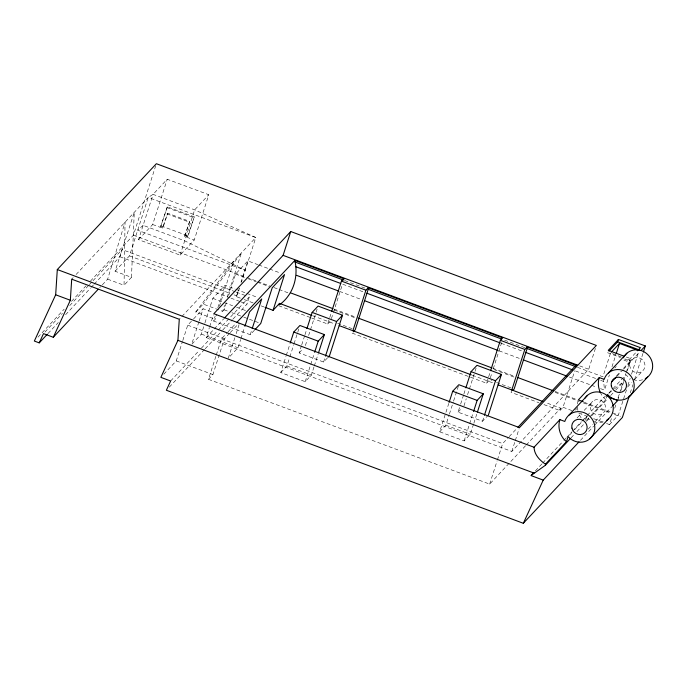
<?xml version="1.0" encoding="UTF-8"?>
<svg xmlns="http://www.w3.org/2000/svg" width="687" height="687" viewBox="0 0 687 687"><rect width="100%" height="100%" fill="white"/><g stroke="black" fill="none" stroke-linecap="round" stroke-linejoin="round"><path stroke-width="0.52" stroke-dasharray="3.44 2.58" d="M107.653 279.162L124.046 285.277L125.043 222.193L107.653 279.162L99.684 287.69M131.466 277.35L134.274 212.335L115.073 271.236L131.466 277.35L124.046 285.277M94.196 284.152L119.847 256.749L122.14 249.596L235.255 291.76M90.435 281.12L133.415 235.203L155.709 165.756M115.073 271.236L129.457 255.873L148.22 197.427L153.072 194.361L167.224 179.238L208.788 194.73L194.249 240.003L180.097 255.126L138.534 239.634L153.072 194.361L194.636 209.853L255.796 237.522L241.463 282.151M138.534 239.634L152.686 224.512L167.224 179.238M185.086 235.701L189.672 221.403L167.671 213.202L163.077 227.5L160.638 226.59L167.37 206.873L194.266 216.894L188.144 235.959L187.525 236.611L185.086 235.701L184.468 236.362L194.249 240.003M160.638 226.59L167.37 206.873M152.686 224.512L162.467 228.161L167.671 213.202M184.468 236.362L189.672 221.403M180.097 255.126L194.636 209.853L208.788 194.73M187.525 236.611L194.266 216.894M163.789 374.226L176.25 360.907L182.476 341.508M182.811 340.486L187.723 325.166L192.849 319.687M198.844 322.005L191.63 344.47L201.343 334.097L204.623 323.886M199.17 320.984L203.112 308.729L213.022 312.422M204.949 322.864L212.824 298.347L225.044 285.285L234.954 288.987M595.406 348.412L588.707 369.262L511.798 451.445L206.186 337.54L209.38 327.613M209.698 326.617L213.52 314.706M254.448 330.215L250.24 334.706L213.571 321.035L215.211 315.926M217.831 307.759L225.044 285.285M213.571 321.035L215.229 319.257L216.852 314.225M219.436 306.162L233.992 260.82L195.778 312.01L215.229 319.257M195.778 312.01L203.197 304.083L222.648 311.331L224.589 305.286M227.182 297.222L241.412 252.893L203.197 304.083M222.648 311.331L224.074 309.811L226.375 302.658M228.668 295.513L235.555 274.061L247.861 260.914L257.771 264.607M525.546 445.751L489.642 484.112L208.479 379.318L215.958 356.029M216.285 355.016L221.489 338.811L227.303 332.602M240.295 298.115L236.38 296.655L239.007 288.488M240.974 282.357L247.861 260.914M236.38 296.655L239.565 288.076M208.479 379.318L212.918 374.578L224.4 338.837L229.527 333.358M234.86 337.721L228.307 358.142L238.02 347.768L240.639 339.593M236.173 333.633L239.128 324.444M233.056 319.008L246.977 304.126L249.269 296.982L247.268 296.234M240.965 338.571L244.572 327.338M250.24 334.706L251.88 329.597M313.968 366.995L311.366 375.102L305.208 381.671L280.76 372.56L285.964 356.355M286.29 355.342L290.189 343.191M280.76 372.56L286.917 365.991L289.519 357.884M289.845 356.871L293.744 344.719M294.07 343.706L298.948 328.515M327.536 357.815L323.586 362.04L299.137 352.929L301.413 345.836M301.739 344.822L304.667 335.711M304.994 334.698L306.617 329.631M305.389 345.578L307.347 339.507M308.643 335.454L315.797 313.169M316.123 312.156L317.102 309.124M305.208 381.671L310.412 365.467M310.739 364.462L314.311 353.316M311.718 318.047L327.682 323.998L329.425 318.57M329.751 317.557L331.374 312.499M314.294 365.982L318.193 353.831M331.409 318.682L333.032 313.615M333.358 312.602L342.47 284.246M323.586 362.04L325.544 355.96M473.532 424.205L470.277 434.33L464.129 440.908L439.68 431.788L448.783 403.432M439.68 431.788L445.829 425.219L449.083 415.094M449.41 414.081L453.308 401.921M453.635 400.907L458.512 385.716M488.431 414.939L482.506 421.268L458.057 412.157L460.333 405.064M460.659 404.05L463.588 394.939M463.905 393.926L465.537 388.859M463.983 405.819L466.258 398.735M467.564 394.682L474.717 372.397M475.035 371.392L476.666 366.326M464.129 440.908L469.333 424.703M469.65 423.69L473.231 412.543M470.543 377.24L486.602 383.226L488.337 377.798M488.663 376.785L490.295 371.727M473.858 423.192L477.104 413.059M490.329 377.91L491.952 372.843M493.249 368.799L501.708 342.461M482.506 421.268L484.455 415.188M511.815 389.95L511.051 392.337L538.986 402.754M489.642 484.112L497.122 460.814M497.448 459.801L502.652 443.596L508.457 437.387M511.798 451.445L514.984 441.518M515.302 440.522L519.132 428.602M543.975 404.609L559.948 410.56L560.712 408.181L545.744 402.599M559.948 410.56L563.022 407.271L574.727 370.808M585.504 420.255L586.604 416.846A15.81 14.856 43.1 0 0 589.678 419.594M600.49 388.627L604.5 390.13L609.386 374.896M611.997 366.772L615.913 354.586M586.406 420.418L605.882 399.611L606.973 396.201M624.517 359.035L629.515 360.898L630.28 358.52L636.085 352.319M606.509 423.484L609.472 424.583L611.439 418.46M614.719 408.241L616.033 404.162M617.999 398.031L619.313 393.943M619.64 392.93L623.246 381.689M623.573 380.667L625.866 373.522M626.201 372.5L630.134 360.246L625.239 358.425M617.716 400.512L619.648 394.493M620.936 390.482L623.839 381.448L612.993 390.027M627.205 370.963L629.962 362.384L622.62 359.653M609.472 424.583L618.394 415.051L626.596 389.52M627.909 385.433L630.202 378.288M631.516 374.2L638.73 351.735M630.254 392.93L632.882 384.763M634.522 379.653L643.049 353.101M71.706 279.188L73.166 277.625M76.085 274.499L148.22 197.427L255.796 237.522L179.281 319.283M37.991 337.154L64.217 309.141M71.5 301.353L86.064 285.792M44.964 332.061L62.431 313.392M69.713 305.612L88.649 285.38M89.379 284.607L92.29 281.49M93.02 280.717L122.14 249.596M48.03 333.478L58.292 322.512M65.617 314.68L90.538 288.068M91.268 287.278L93.466 284.933M162.467 228.161L163.077 227.5M193.588 318.905L203.112 308.729M206.186 337.54L213.511 329.717M214.25 328.936L223.773 318.759M170.634 381.002L199.213 350.464M201.411 348.12L217.599 330.825M218.311 330.061L249.269 296.982M169.303 387.125L204.477 349.537M205.207 348.756L222.064 330.748M222.794 329.966L232.326 319.79M228.024 331.821L235.289 324.066M230.257 332.568L239.05 323.182M299.137 352.929L303.087 348.704M327.682 323.998L330.756 320.709M458.057 412.157L462.007 407.932M486.602 383.226L489.676 379.937L491.634 380.667M509.187 436.614L517.174 428.078M526.276 444.97L560.712 408.181M575.431 410.079L576.857 408.559M614.813 368L616.23 366.48M629.515 360.898L630.134 360.246M577.089 417.945L581.348 413.394M584.19 410.362L592.709 401.26M616.471 375.866L620.73 371.315M623.573 368.284L632.092 359.181M617.175 376.047L622.86 369.975M623.564 369.22L639.477 352.216M535.379 470.87L541.957 463.845M542.687 463.072L563.134 441.217M563.864 440.436L566.054 438.1M566.784 437.318L571.893 431.857M572.623 431.075L581.391 421.715M582.121 420.933L586.5 416.253M587.23 415.472L605.496 395.961M569.566 435.051L571.696 432.776M574.53 429.744L583.761 419.877M584.474 419.122L586.604 416.846M608.94 392.973L625.986 374.767A15.81 14.856 43.1 0 0 629.06 377.515M571.06 437.842L573.997 434.708M576.925 431.573L585.719 422.179M586.458 421.397L590.854 416.7M591.584 415.91L607.712 398.683M610.64 395.549L615.037 390.851M615.775 390.07L623.839 381.448M588.209 429.066L592.469 424.514M595.311 421.483L603.117 413.136A7.9 7.428 43.1 0 0 600.206 400.049A7.9 7.428 43.1 0 0 590.416 408.404A7.9 7.428 43.1 0 0 603.117 413.136M627.592 386.996L631.851 382.444M634.685 379.404L642.5 371.066A7.9 7.428 43.1 0 0 639.588 357.97A7.9 7.428 43.1 0 0 629.79 366.326A7.9 7.428 43.1 0 0 642.5 371.066M580.472 440.315L593.62 426.266M594.349 425.485L611.877 406.756M608.828 393.325L612.16 390.688M626.278 357.025L630.28 358.52M621.331 356.965L610.571 352.955L602.92 376.785L576.032 366.764M607.514 352.697L620.516 357.549M166.761 207.526L193.648 217.547M579.665 365.888L588.707 369.262M167.053 213.863L189.062 222.064M344.745 280.562L366.257 288.583M504.636 340.151L525.177 347.811M342.744 284.229L363.818 292.078M501.287 343.32L523.365 351.546M575.543 370.989L595.612 378.468M600.627 380.34L603.641 381.465L604.5 390.13M339.593 291.4L361.671 299.626M499.14 350.859L520.214 358.708M569.377 377.034L590.451 384.892M591.455 385.27L596.471 387.133M161.247 225.937L188.144 235.959M258.759 264.976L268.677 268.669M269.665 269.038L280.571 273.1M333.994 309.056L355.102 316.922M492.777 368.232L514.889 376.476M555.087 391.453L577.192 399.697M584.225 402.316L611.361 412.432M612.366 412.81L618.394 415.051M133.415 235.203L245.869 277.11M246.873 277.488L256.912 281.232M257.917 281.601L269.965 286.093M273.984 287.587L277.995 289.09M278.999 289.459L288.042 292.825M334.226 310.043L355.308 317.901M493.867 369.546L513.953 377.026M555.113 392.371L579.21 401.354M583.229 402.848L610.339 412.956M614.358 414.45L620.378 416.691M235.555 274.061L244.478 277.385M248.436 278.862L256.371 281.816M257.359 282.185L269.252 286.625M337.609 323.259L352.276 328.73M496.521 382.487L511.188 387.957M563.022 407.271L571.919 410.586M578.832 413.17L588.716 416.854M593.662 418.692L602.559 422.007M312.482 315.659L334.32 323.8M472.312 375.231L493.232 383.028M235.95 289.356L245.86 293.048M246.848 293.418L257.754 297.48M278.785 305.767L310.722 317.669M352.13 333.109L469.539 376.862M236.259 292.13L246.272 295.857M129.457 255.873L229.999 293.34M234.018 294.843L237.032 295.968M244.203 299.575L253.134 302.898M261.103 305.87L264.091 306.986M119.847 256.749L229.956 297.789M230.961 298.158L239.969 301.516M240.974 301.894L246.977 304.126M212.824 298.347L232.644 305.741M236.611 307.218L245.534 310.541M224.074 309.811L227.99 311.263M231.897 312.722L242.82 316.793M243.816 317.162L260.751 323.474M187.723 325.166L224.4 338.837M221.489 338.811L502.652 443.596M201.343 334.097L238.02 347.768M286.917 365.991L311.366 375.102M445.829 425.219L470.277 434.33M176.25 360.907L212.918 374.578M605.882 399.611L603.753 397.713A21.074 19.811 43.1 0 1 600.678 393.17M603.212 378.657L603.641 381.465M581.15 417.885A21.074 19.811 43.1 0 1 578.669 413.024M577.913 410.414A21.074 19.811 43.1 0 1 577.423 406.154M577.509 404.033A21.074 19.811 43.1 0 1 578.059 400.907M603.203 421.87A15.81 14.856 43.1 0 1 593.319 421.5M642.577 379.791A15.81 14.856 43.1 0 1 632.701 379.422M143.128 225.336L137.692 230.222L245.268 270.317L184.691 240.828L143.128 225.336"/><path stroke-width="1.03" d="M47.3 334.26L39.236 342.873L34.35 341.044L55.673 294.783L57.304 269.553L156.37 163.712L645.342 345.956L643.376 352.079M39.236 342.873L43.504 333.616L53.285 337.265L70.34 300.253L71.706 279.188L179.281 319.283L177.916 340.348L160.861 377.352L170.634 381.002L166.374 390.25L523.322 523.288L622.388 417.447L629.275 395.995M579.012 441.878L543.219 480.11L530.999 475.559L545.409 465.254L545.478 464.146L566.5 441.681L568.14 436.571A15.81 14.856 43.1 0 0 591.67 436.949A15.81 14.856 43.1 0 0 586.518 413.789A15.81 14.856 43.1 0 0 564.783 421.457L559.896 419.628L534.048 447.246C534.211 454.502 539.699 460.384 545.478 464.146M244.907 326.316L249.493 312.018L261.721 298.957L252.206 328.575M224.503 317.978L283.104 255.358L290.756 231.528L596.359 345.432L519.449 427.615L213.837 313.71L290.756 231.528M265.088 307.355L273.057 310.326L284.53 274.585L272.224 287.733L260.751 323.474L255.143 329.459M279.042 304.976L279.549 303.388L311.486 315.29M280.202 304.264C293.598 293.993 298.536 276.475 294.852 260.425L343.749 278.647L343.766 280.193M290.515 342.178L293.77 332.053L299.918 325.475L324.367 334.586L318.519 352.817M306.943 328.618L312.147 312.413L318.072 306.084L342.521 315.196L329.52 355.703L328.197 357.111M314.637 352.302L318.218 341.164L324.367 334.586M331.701 311.486L341.456 281.103L343.749 278.647M325.544 355.96L336.596 321.525L342.521 315.196M352.895 330.722L365.905 290.215L368.198 287.759L502.669 337.875L500.368 340.331L490.612 370.714M368.198 287.759L368.215 289.304L355.205 329.82L353.358 331.795M449.109 402.419L452.681 391.281L458.839 384.703L483.287 393.814L477.431 412.045M465.863 387.846L471.059 371.641L476.993 365.312L501.441 374.424L488.431 414.939M473.558 411.53L477.13 400.392L483.287 393.814M484.455 415.188L495.507 380.753L501.441 374.424M511.815 389.95L524.816 349.443L527.118 346.987L576.015 365.209L576.032 366.764M527.118 346.987L527.135 348.541L514.125 389.048L512.897 390.362M608.965 351.151L617.665 341.851L618.429 339.472L640.439 347.674L637.536 350.774M616.239 353.573L619.494 343.423L637.098 349.984M606.973 396.201L607.523 394.493A15.81 14.856 43.1 0 0 631.044 394.87A15.81 14.856 43.1 0 0 625.9 371.71A15.81 14.856 43.1 0 0 604.165 379.379L599.27 377.558L578.351 399.911L583.246 401.732M523.322 523.288L543.219 480.11M53.285 337.265L98.232 289.236M236.74 322.512L294.852 260.425M273.057 310.326L279.549 303.388M517.904 427.297L576.015 365.209M618.429 339.472L608.278 350.318L624.277 356.278M611.258 352.225L619.494 343.423M569.042 415.034L587.505 395.317M608.424 372.964L626.888 353.238M611.499 382.109L616.471 376.802M640.945 350.645L645.342 345.956M531.729 474.777L533.919 472.433M545.409 465.254L570.33 438.624M612.606 405.983L617.716 400.512L609.257 397.361M589.858 438.804L608.321 419.079M629.24 396.725L647.704 377.008M617.665 341.851L639.666 350.052M283.104 255.358L577.655 365.14M294.869 261.97L342.77 279.824M368.215 289.304L501.682 339.052M527.135 348.541L575.028 366.386M341.456 281.103L365.905 290.215M500.368 340.331L524.816 349.443M295.59 266.65L340.743 283.482M366.832 293.203L500.282 342.942M525.375 352.294L572.537 369.872M296.449 275.315L338.588 291.022M364.677 300.743L498.135 350.482M523.219 359.833L567.376 376.287M290.781 292.954L332.989 308.678M358.116 318.047L491.772 367.863M517.904 377.601L553.078 390.705M312.147 312.413L336.596 321.525M471.059 371.641L495.507 380.753M339.206 325.621L471.308 374.853M498.118 384.849L542.747 401.483M293.77 332.053L318.218 341.164M452.681 391.281L477.13 400.392M57.304 269.553L534.048 447.246M55.673 294.783L70.34 300.253M177.916 340.348L533.945 473.042M566.5 441.681L564.37 439.783A21.074 19.811 43.1 0 1 559.896 419.628M600.283 392.354A21.074 19.811 43.1 0 1 599.27 377.558M623.349 357.833A15.81 14.856 43.1 0 1 647.532 354.355A15.81 14.856 43.1 0 1 645.291 378.666M584.929 398.22A15.81 14.856 43.1 0 1 608.519 396.794A15.81 14.856 43.1 0 1 606.758 420.238M611.336 386.051A7.9 7.428 43.1 0 0 624.036 390.783A7.9 7.428 43.1 0 0 621.125 377.695A7.9 7.428 43.1 0 0 611.336 386.051M571.953 428.13A7.9 7.428 43.1 0 0 584.654 432.862A7.9 7.428 43.1 0 0 581.752 419.774A7.9 7.428 43.1 0 0 571.953 428.13"/></g></svg>
